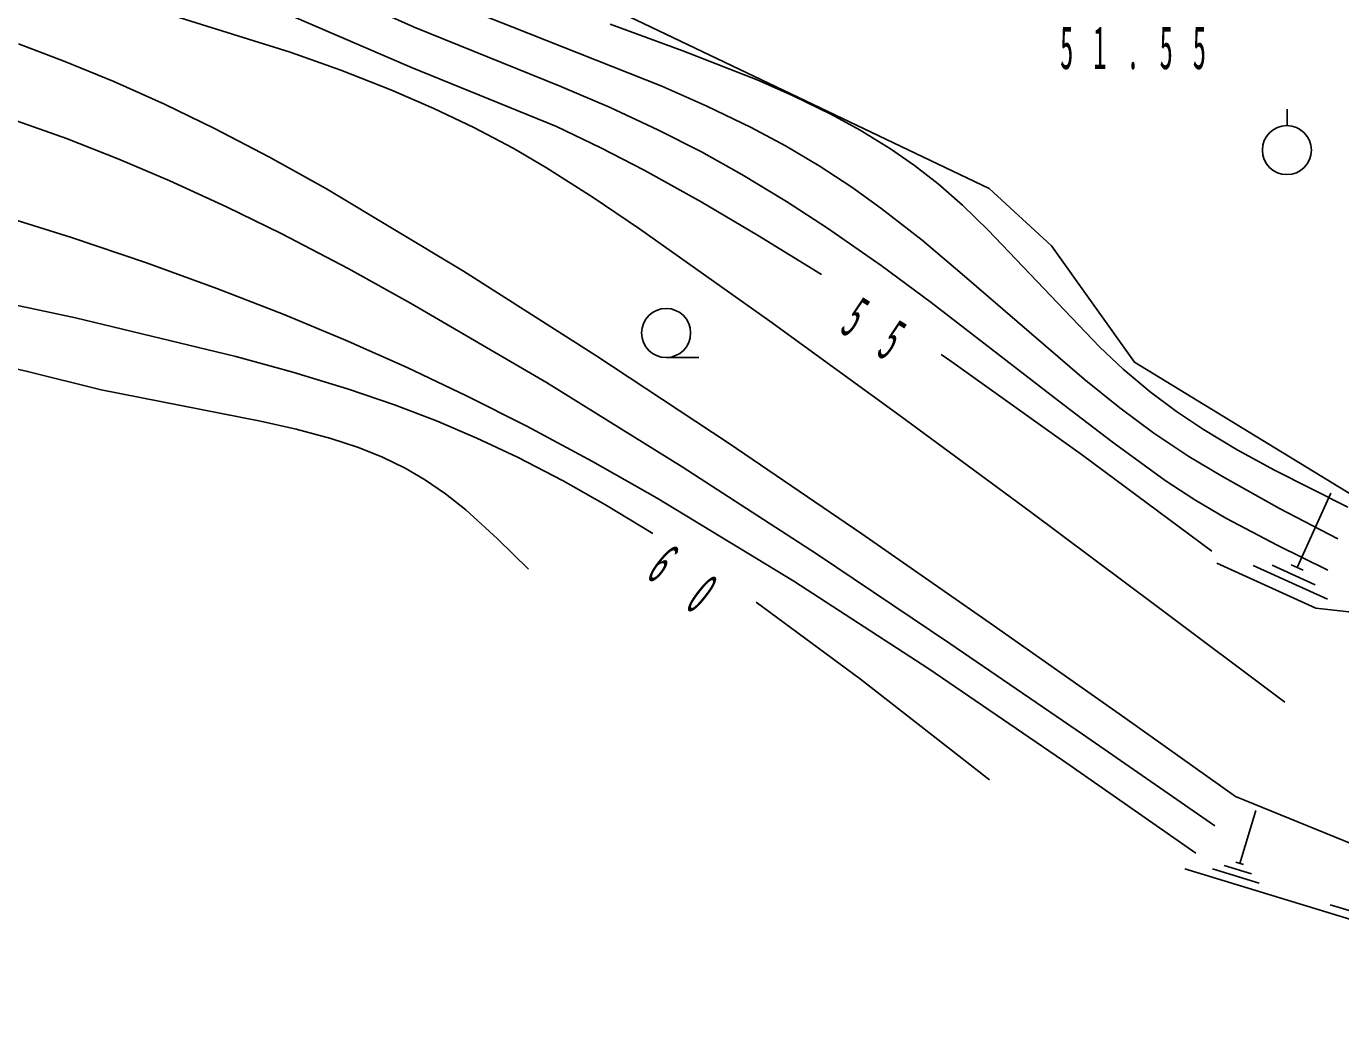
# Model space of a CAD drawing. Units: millimetres, scale not verified. Extents: x 40000 to 680000, y 20000 to 380000.
# Drawn here: x 348468 to 388654, y 261923 to 292255 of the extents above; entities that cross this region are included whole.
import ezdxf

# ---------------------------------------------------------------- set-up
doc = ezdxf.new("R2010")
doc.units = ezdxf.units.MM
doc.header["$LTSCALE"] = 1000
doc.layers.add('M-BGD', color=7, linetype='Continuous', lineweight=25)
doc.styles.add('ＭＳ ゴシック', font='')
doc.styles.get('ＭＳ ゴシック').set_extended_font_data('MS Gothic')

msp = doc.modelspace()

# ---------------------------------------------------------------- linework, layer by layer
at = {"layer": 'M-BGD'}
for p, q in [((387015, 289217), (387015, 289717)), ((368030, 282131), (369030, 282131)), ((387320, 275715), (388354, 277987)), ((388251, 274742), (385975, 275777)), ((387877, 275187), (386557, 275787)), ((387502, 275632), (387138, 275797)), ((398920, 263223), (385438, 268716)), ((385566, 266670), (386059, 268288)), ((398910, 261923), (383884, 266503)), ((386166, 266069), (384732, 266506)), ((385926, 266351), (385089, 266606)), ((385685, 266634), (385446, 266706)), ((389769, 264971), (388334, 265408))]:
    msp.add_line(p, q, dxfattribs=at)
for points in [[(388262, 275632), (386731, 276382), (385139, 277222), (384193, 277779), (383285, 278374), (381666, 279551), (380023, 280812), (376132, 283815), (374601, 284944), (372963, 286088), (371709, 286905), (370343, 287730), (369113, 288414), (367776, 289095), (366324, 289771), (364813, 290419), (360325, 292230), (358505, 293044), (356618, 293945), (352240, 296124), (350258, 297084), (348246, 298000)], [(372779, 284664), (370827, 285876), (369104, 286888), (367355, 287856), (366037, 288543), (364683, 289191), (360244, 290993), (355768, 292920), (351289, 294867), (349250, 295708), (347085, 296544)], [(386944, 271597), (383041, 274526), (379125, 277448), (375184, 280354), (371206, 283238), (367218, 286062), (365804, 287023), (364376, 287931), (363353, 288526), (362151, 289162), (360933, 289744), (359611, 290317), (358088, 290912), (356538, 291462), (351899, 292908), (346974, 294380)], [(377909, 287299), (367125, 292447), (363420, 294176)], [(388566, 276593), (386786, 277519), (385036, 278490), (384012, 279111), (382946, 279823), (381902, 280593), (380807, 281467), (377082, 284682), (375855, 285714), (374598, 286700), (373709, 287341), (372714, 287994), (371684, 288600), (370626, 289164), (369273, 289817), (367894, 290425), (363341, 292226), (361760, 292850)], [(366317, 292319), (368541, 291505), (370809, 290618), (371917, 290132), (373088, 289560), (373963, 289082), (374892, 288511), (375624, 288003), (376344, 287442), (377091, 286788), (377880, 286026), (381280, 282461), (382008, 281777), (382833, 281078), (383629, 280484), (384457, 279931), (385484, 279313), (386629, 278686), (388871, 277554)], [(348229, 291717), (349652, 291184), (351142, 290570), (352696, 289871), (354224, 289127), (355904, 288251), (357646, 287284), (361832, 284775), (365880, 282198), (369962, 279501), (374013, 276745), (378041, 273945), (382053, 271117), (385438, 268716)], [(384807, 267818), (380761, 270618), (376704, 273395), (372627, 276127), (368519, 278791), (364369, 281364), (360217, 283794), (358306, 284850), (356282, 285909), (354586, 286742), (352862, 287532), (351294, 288198), (349698, 288821), (348167, 289364)], [(396928, 276301), (388990, 277931), (382355, 281993), (379808, 285546), (377909, 287299)], [(384223, 266986), (380151, 269824), (376061, 272612), (371937, 275299), (367760, 277834), (365777, 278958), (363776, 280031), (361932, 280964), (360109, 281829), (358229, 282666), (356324, 283458), (354298, 284245), (352143, 285025), (349847, 285798), (347499, 286535)], [(367622, 276757), (366176, 277632), (364882, 278359), (363482, 279083), (362238, 279670), (361005, 280196), (359722, 280687), (358324, 281166), (356615, 281688), (354871, 282165), (349969, 283344), (348106, 283737)], [(363820, 275666), (362879, 276594), (361911, 277472), (361290, 277965), (360647, 278405), (360056, 278746), (359354, 279085), (358626, 279377), (357781, 279658), (356718, 279945), (355630, 280186), (350758, 281139), (348507, 281707), (346274, 282212)], [(384713, 276216), (380761, 279142), (376767, 281999), (376438, 282227)], [(401201, 272996), (387892, 274466), (384866, 275842)], [(377920, 269227), (373973, 272298), (370779, 274649)]]:
    msp.add_lwpolyline(points, dxfattribs=at)
for centre in [(387010, 288471), (368030, 282881)]:
    msp.add_circle(centre, 750, dxfattribs=at)

# ---------------------------------------------------------------- texts
at = {"layer": 'M-BGD', "insert": (380074, 290925), "char_height": 1320, "attachment_point": 7, "style": 'ＭＳ ゴシック'}
msp.add_mtext('\\T2.51;\\W0.45;51.55', dxfattribs=at)
at = {"layer": 'M-BGD', "char_height": 1320, "attachment_point": 7, "style": 'ＭＳ ゴシック'}
for s, insert, rotation in [('\\T3.27;\\W0.45;55', (373288, 282911), 328), ('\\T3.75;\\W0.45;60', (367367, 275436), 322)]:
    msp.add_mtext(s, dxfattribs=dict(at, insert=insert, rotation=rotation))

doc.saveas('drawing.dxf')
